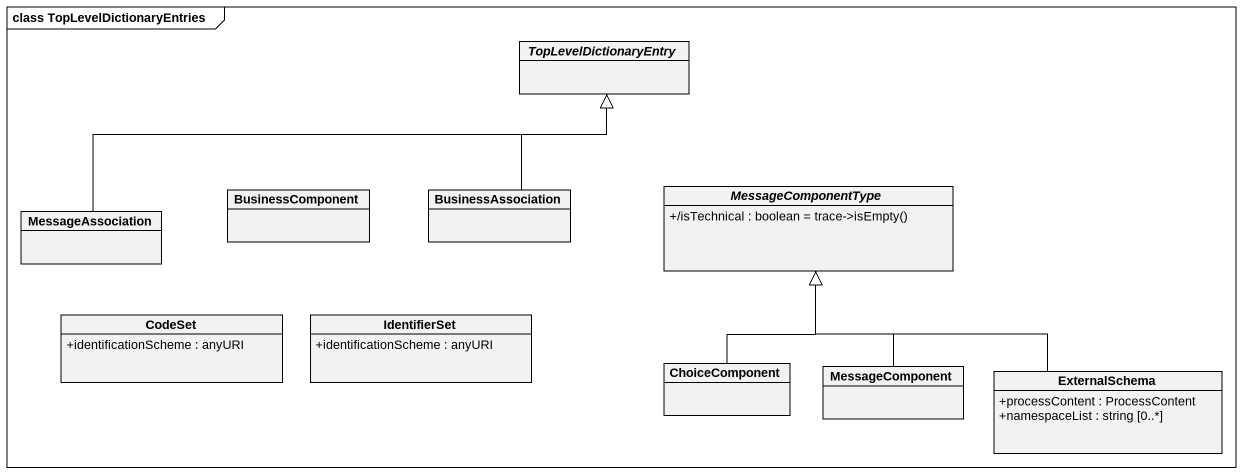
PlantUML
@startuml
mainframe class TopLevelDictionaryEntries
hide circle
hide empty members
skinparam classAttributeIconSize 0
abstract class TopLevelDictionaryEntry
class MessageAssociation
class BusinessComponent
class BusinessAssociation
abstract class MessageComponentType {
  {field} +/isTechnical : boolean = trace->isEmpty()
}
class CodeSet {
  +identificationScheme : anyURI
}
class IdentifierSet {
  +identificationScheme : anyURI
}
class ChoiceComponent
class MessageComponent
class ExternalSchema {
  +processContent : ProcessContent
  +namespaceList : string [0..*]
}
MessageAssociation -right-|> TopLevelDictionaryEntry
BusinessAssociation -up-|> TopLevelDictionaryEntry
ChoiceComponent -up-|> MessageComponentType
MessageComponent -up-|> MessageComponentType
ExternalSchema -up-|> MessageComponentType
@enduml
